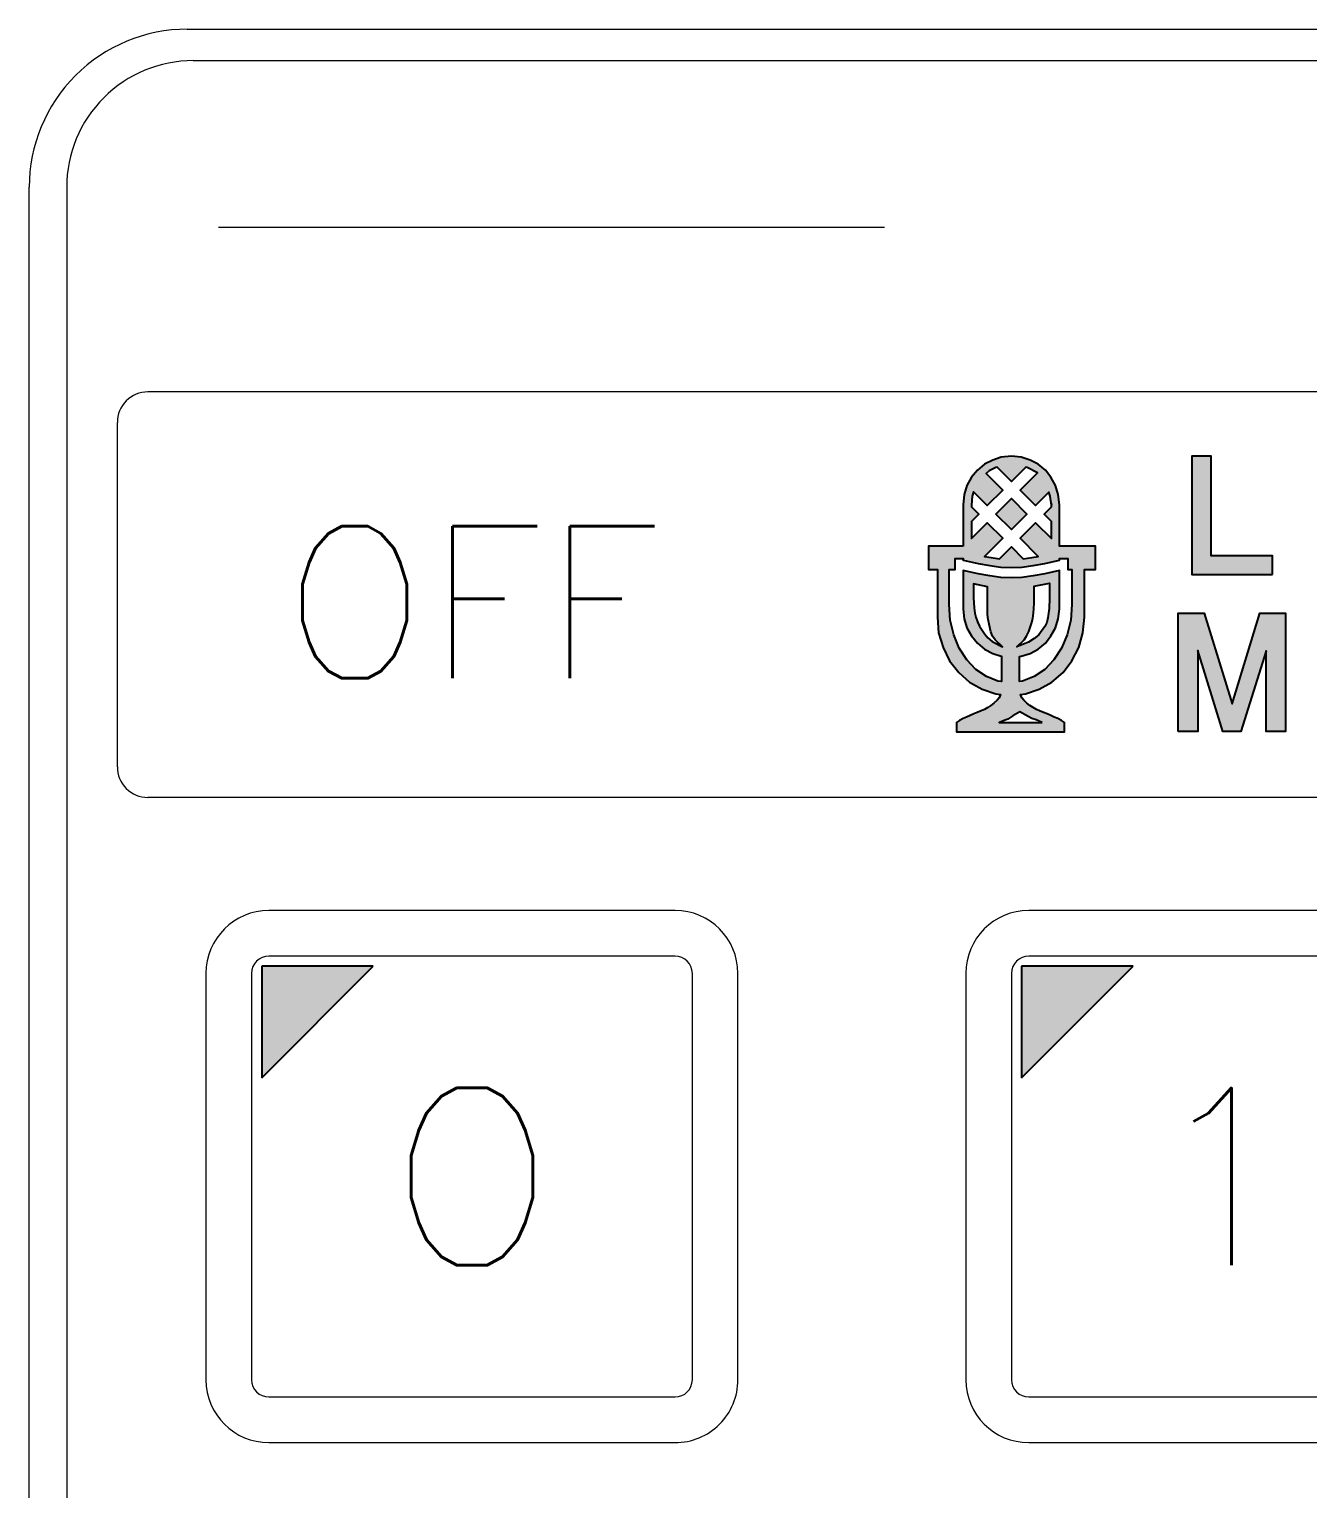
# Model space of a CAD drawing. Header units: inches. Extents: x 4.4 to 24.6, y 1.9 to 17.4.
# Drawn here: x 12.58 to 13.842, y 14.845 to 16.286 of the extents above; entities that cross this region are included whole.
import ezdxf
from ezdxf.enums import TextEntityAlignment as Align

# ---------------------------------------------------------------- set-up
doc = ezdxf.new("R2010")
doc.units = ezdxf.units.IN
doc.header["$LTSCALE"] = 0.4
doc.header["$MEASUREMENT"] = 0
doc.layers.add('ML800-LED', color=251, linetype='Continuous')
doc.layers.add('ML800-OBJECT', color=7, linetype='Continuous', lineweight=15)
doc.layers.add('ML800-TEXT', color=7, linetype='Continuous', lineweight=9)
doc.styles.add('LARGETEXT', font='romans.shx', dxfattribs={"height": 0.09})

msp = doc.modelspace()

# ---------------------------------------------------------------- hatches: boundary and pattern name
at = {"layer": 'ML800-LED'}
h = msp.add_hatch(color=256, dxfattribs=at)
h.paths.add_polyline_path([(13.63230559714589, 15.77541990975946), (13.61130559714588, 15.77541990975946), (13.59680559714588, 15.77541990975946), (13.59680559714588, 15.81641990975947), (13.59530559714589, 15.82641990975945), (13.59280559714589, 15.83541990975946), (13.58830559714588, 15.84341990975946), (13.58280559714589, 15.85041990975946), (13.57580559714589, 15.85641990975946), (13.56780559714589, 15.86041990975947), (13.55880559714587, 15.86341990975947), (13.54930559714587, 15.86441990975946), (13.53930559714587, 15.86341990975947), (13.53080559714588, 15.86041990975947), (13.52280559714589, 15.85641990975947), (13.51580559714588, 15.85041990975947), (13.50980559714588, 15.84341990975947), (13.50530559714588, 15.83541990975946), (13.50280559714589, 15.82641990975947), (13.50180559714588, 15.81641990975945), (13.50180559714588, 15.77541990975946), (13.46730559714589, 15.77541990975946), (13.46730559714589, 15.75260897425248), (13.4674946616389, 15.75241990975946), (13.47630559714589, 15.75241990975946), (13.47630559714589, 15.70541990975948), (13.47730559714588, 15.68991990975946), (13.48180559714588, 15.67541990975947), (13.48830559714589, 15.66241990975946), (13.49730559714589, 15.65091990975945), (13.50780559714588, 15.64141990975946), (13.5203055971459, 15.63441990975946), (13.53380559714588, 15.62991990975947), (13.53853377790571, 15.62928948565815), (13.53708967394913, 15.62591990975947), (13.53525669387615, 15.62341990975946), (13.53208967394911, 15.62041990975946), (13.52908967394912, 15.61841990975947), (13.52608967394913, 15.61641990975947), (13.52258967394913, 15.61441990975946), (13.51958967394913, 15.61291990975946), (13.51558967394913, 15.61141990975947), (13.51208967394913, 15.60991990975946), (13.50858967394912, 15.60841990975946), (13.50508967394912, 15.60691990975946), (13.50158967394913, 15.60541990975947), (13.49808967394912, 15.60341990975946), (13.49508967394912, 15.60141990975947), (13.49508967394912, 15.59241990975946), (13.60158967394913, 15.59241990975946), (13.60158967394913, 15.60141990975947), (13.5985896739491, 15.60341990975946), (13.59508967394912, 15.60541990975946), (13.59158967394914, 15.60691990975946), (13.58808967394913, 15.60841990975946), (13.58458967394913, 15.60991990975946), (13.58108967394911, 15.61141990975946), (13.57708967394913, 15.61291990975946), (13.5740896739491, 15.61441990975948), (13.57058967394912, 15.61641990975948), (13.56758967394913, 15.61841990975947), (13.56458967394912, 15.62041990975947), (13.5614226540221, 15.62341990975946), (13.55958967394913, 15.62591990975946), (13.55817846966244, 15.62921271976175), (13.56330559714588, 15.62991990975946), (13.57680559714588, 15.63441990975946), (13.58930559714587, 15.64141990975946), (13.60030559714589, 15.65091990975946), (13.60880559714589, 15.66241990975947), (13.61580559714588, 15.67541990975946), (13.61980559714587, 15.68991990975946), (13.62130559714588, 15.70541990975945), (13.62130559714589, 15.75241990975947), (13.63230559714588, 15.75241990975946)])
h.paths.add_polyline_path([(13.48780559714588, 15.75241990975946), (13.49370824089447, 15.75241990975946), (13.49380559714588, 15.75251726601087), (13.49380559714588, 15.76341990975947), (13.50180559714589, 15.76341990975947), (13.50180559714588, 15.76163016456815), (13.51636411153124, 15.75827050740229), (13.52798091896972, 15.75633437282921), (13.53900582722235, 15.754896341318), (13.54930559714591, 15.75442816995785), (13.55960536706936, 15.754896341318), (13.57063027532196, 15.75633437282922), (13.58224708276049, 15.7582705074023), (13.59655150832973, 15.7615715286875), (13.59680559714586, 15.76182561750365), (13.59680559714588, 15.76341990975947), (13.60480559714588, 15.76341990975947), (13.60480559714588, 15.75241990975946), (13.60880559714589, 15.75241990975946), (13.60880559714589, 15.71791990975944), (13.60780559714587, 15.70241990975947), (13.60430559714589, 15.68791990975947), (13.59880559714589, 15.67491990975947), (13.59130559714589, 15.66341990975947), (13.58230559714588, 15.65391990975946), (13.57180559714589, 15.64691990975947), (13.56030559714588, 15.64241990975947), (13.55721982935606, 15.64190561512783), (13.55721982935605, 15.66675298683422), (13.55880559714588, 15.66691990975947), (13.56780559714588, 15.66941990975946), (13.57580559714589, 15.67391990975947), (13.58280559714588, 15.67991990975946), (13.58830559714588, 15.68691990975946), (13.59280559714589, 15.69491990975947), (13.59530559714589, 15.70391990975948), (13.59680559714589, 15.71341990975948), (13.59680559714586, 15.75141990975946), (13.58224708276048, 15.7480602525936), (13.57063027532195, 15.74612411802053), (13.55960536706936, 15.74468608650931), (13.5493055971459, 15.74421791514916), (13.53900582722234, 15.74468608650932), (13.5279809189698, 15.74612411802052), (13.51636411153126, 15.7480602525936), (13.50180559714587, 15.75141990975946), (13.50180559714588, 15.71341990975948), (13.50280559714588, 15.70391990975946), (13.50530559714588, 15.69491990975947), (13.50980559714588, 15.68691990975947), (13.51580559714588, 15.67991990975946), (13.52280559714588, 15.67391990975947), (13.53080559714588, 15.66941990975947), (13.53930559714587, 15.66691990975947), (13.5394595185422, 15.66690451761983), (13.5394595185422, 15.64183528233606), (13.53580559714589, 15.64241990975947), (13.52480559714588, 15.64691990975947), (13.51430559714588, 15.65391990975946), (13.50530559714588, 15.66341990975946), (13.49780559714587, 15.67491990975947), (13.49230559714588, 15.68791990975946), (13.48880559714588, 15.70241990975946), (13.48780559714588, 15.71791990975948)], flags=17)
h.paths.add_polyline_path([(13.50980559714588, 15.78289553010771), (13.50980559714588, 15.79985834368354), (13.51701416206604, 15.80706032388638), (13.50980559714588, 15.81426230632114), (13.50980559714588, 15.81602090479051), (13.51069755624921, 15.82494049582385), (13.51187028515384, 15.82916231988044), (13.52550332334037, 15.8155417306731), (13.54081643587035, 15.83084085532636), (13.5243958932558, 15.84724639847392), (13.52726417806122, 15.84970492830714), (13.53393782572643, 15.85304175213974), (13.53514656099546, 15.85346836458764), (13.54930559714588, 15.83932226211427), (13.56343896022879, 15.85344271497138), (13.56473640824858, 15.85301023229811), (13.57489864212496, 15.84792911535991), (13.55779475842141, 15.83084085532636), (13.5731078709514, 15.8155417306731), (13.58634952709673, 15.82877129522888), (13.58746662027563, 15.82474975978471), (13.58880559714588, 15.81582324731636), (13.58880559714588, 15.81426230632112), (13.58159703222573, 15.80706032388637), (13.58880559714588, 15.79985834368357), (13.58880559714588, 15.78289553010773), (13.57310787226562, 15.79857891578425), (13.55779475710481, 15.78327978376128), (13.57578682282789, 15.76530414745393), (13.56945495349806, 15.76424883589895), (13.56097223218068, 15.763142393988), (13.54930559714588, 15.77479837566034), (13.53763896211108, 15.76314239398799), (13.52915624079376, 15.76424883589895), (13.52282437146387, 15.76530414745392), (13.54081643718696, 15.78327978376129), (13.52550332202616, 15.79857891578425)], flags=16)
h.paths.add_polyline_path([(13.51180559714588, 15.73824545737561), (13.52566142367254, 15.73546279714335), (13.52566142367254, 15.72290555773912), (13.52582668930159, 15.70800384552428), (13.52628504499054, 15.7030622287823), (13.52727160102459, 15.69862297064159), (13.52891840775841, 15.6909858083075), (13.53072128592963, 15.6865760728764), (13.53298954374041, 15.68338949375203), (13.53425974289394, 15.68211929459838), (13.54058594799615, 15.67614491047719), (13.53016884310208, 15.68135217504793), (13.52609306280433, 15.68491848280845), (13.52299743064541, 15.68853005366052), (13.51790446743772, 15.69667879479283), (13.51590237087662, 15.70078999353167), (13.51408941546923, 15.70534398972231), (13.51308573825072, 15.70935869859637), (13.51241261010705, 15.7144770146499), (13.51207541218508, 15.71957390786486), (13.51180559714588, 15.724573907865)], flags=16)
h.paths.add_polyline_path([(13.53399248330046, 15.80706032257096), (13.54930559714589, 15.82235944853845), (13.56461871099128, 15.80706032257097), (13.54930559714587, 15.79176119186222)], flags=0)
h.paths.add_polyline_path([(13.57174590349321, 15.73595691332912), (13.58674590349322, 15.73884152871374), (13.58674590349322, 15.72415394171787), (13.58659552045407, 15.71399336737624), (13.58527634429125, 15.7048417925176), (13.58409383276704, 15.70023343520236), (13.58237966742211, 15.6961057349985), (13.5764738212777, 15.6879540939764), (13.57186103481282, 15.68437196814416), (13.56628572637944, 15.68082404459563), (13.55456287146035, 15.67602352308437), (13.56174580576545, 15.68291249372636), (13.56427856200776, 15.68681302278572), (13.56653492169364, 15.69120671595728), (13.56958033244802, 15.70008746595097), (13.57050888135657, 15.70446098221894), (13.57096946786602, 15.70941036400328), (13.57129497170076, 15.71385818194468), (13.57158730010129, 15.71930431102142), (13.57174590349321, 15.723759202477)], flags=16)
h.paths.add_polyline_path([(13.55759598860737, 15.61211806993704), (13.56591596718194, 15.60736379646587), (13.56949013909727, 15.60557671050819), (13.57371052806895, 15.6039940646438), (13.57971688946578, 15.60141990975947), (13.53721550897482, 15.60141990975947), (13.53760471341551, 15.60159507032095), (13.54203594571917, 15.60349402613127), (13.54586327960616, 15.60492927633891), (13.55066062790485, 15.60815500667845)], flags=16)
h = msp.add_hatch(color=256, dxfattribs=at)
h.paths.add_polyline_path([(13.74647124566937, 15.86418176147184), (13.72726425115929, 15.86418176147184), (13.7272642511593, 15.74765729489936), (13.80682430755765, 15.74765729489936), (13.80682430755765, 15.76590093107274), (13.74647124566936, 15.76590093107274)])
h.paths.add_polyline_path([(13.7395617705266, 15.70921727198112), (13.71375013277411, 15.70921727198112), (13.71375013277411, 15.59269287946504), (13.73343247039113, 15.59269287946504), (13.73343247039113, 15.67254622728254), (13.75799313650869, 15.59269287946504), (13.775670078263, 15.59269287946504), (13.80071557737332, 15.67234840830563), (13.80071557737332, 15.59269287946504), (13.81992257188341, 15.59269287946504), (13.8199225718834, 15.70921727198112), (13.79458627937345, 15.70921727198112), (13.76707395741459, 15.61999680202331)])
for points in [[(12.91937561244575, 15.36102178029269), (12.80937561244576, 15.36102178029268), (12.80937561244576, 15.25102178029268)], [(13.66937561244575, 15.36102178029269), (13.55937561244576, 15.36102178029268), (13.55937561244576, 15.25102178029268)]]:
    msp.add_hatch(color=256, dxfattribs=at).paths.add_polyline_path(points)

# ---------------------------------------------------------------- linework, layer by layer
for p, q in [((12.91937561244575, 15.36102178029269), (12.80937561244576, 15.36102178029268)), ((12.80937561244576, 15.36102178029268), (12.80937561244576, 15.25102178029268)), ((12.80937561244576, 15.25102178029268), (12.91937561244575, 15.36102178029269)), ((13.55937561244576, 15.25102178029268), (13.66937561244575, 15.36102178029269)), ((13.55937561244576, 15.36102178029268), (13.55937561244576, 15.25102178029268)), ((13.66937561244575, 15.36102178029269), (13.55937561244576, 15.36102178029268))]:
    msp.add_line(p, q, dxfattribs=at)
for points in [[(13.50181997896526, 15.77541990975946), (13.46730559714589, 15.77541990975946), (13.46730559714589, 15.75241990975946), (13.47630559714589, 15.75241990975946), (13.47630559714589, 15.70541990975947), (13.47730559714588, 15.68991990975947), (13.48180559714588, 15.67541990975946), (13.48830559714589, 15.66241990975947), (13.49730559714589, 15.65091990975946), (13.50780559714588, 15.64141990975947), (13.52030559714588, 15.63441990975947), (13.53380559714588, 15.62991990975947), (13.53853377790571, 15.62928948565816), (13.53708967394913, 15.62591990975947), (13.53525669387616, 15.62341990975946), (13.53208967394912, 15.62041990975946), (13.52908967394912, 15.61841990975947), (13.52608967394912, 15.61641990975947), (13.52258967394913, 15.61441990975946), (13.51958967394913, 15.61291990975946), (13.51558967394913, 15.61141990975946), (13.51208967394913, 15.60991990975946), (13.50858967394912, 15.60841990975946), (13.50508967394912, 15.60691990975946), (13.50158967394913, 15.60541990975946), (13.49808967394913, 15.60341990975947), (13.49508967394913, 15.60141990975947), (13.49508967394913, 15.59241990975946), (13.60158967394913, 15.59241990975946), (13.60158967394913, 15.60141990975947), (13.59858967394913, 15.60341990975947), (13.59508967394912, 15.60541990975946), (13.59158967394914, 15.60691990975946), (13.58808967394913, 15.60841990975946), (13.58458967394913, 15.60991990975946), (13.58108967394913, 15.61141990975946), (13.57708967394912, 15.61291990975946), (13.57408967394912, 15.61441990975946), (13.57058967394914, 15.61641990975947), (13.56758967394913, 15.61841990975947), (13.56458967394913, 15.62041990975946), (13.5614226540221, 15.62341990975946), (13.55958967394913, 15.62591990975947), (13.55817846966244, 15.62921271976175), (13.56330559714588, 15.62991990975947), (13.57680559714588, 15.63441990975947), (13.58930559714589, 15.64141990975947), (13.60030559714588, 15.65091990975946), (13.60880559714588, 15.66241990975947), (13.61580559714588, 15.67541990975946), (13.61980559714587, 15.68991990975947), (13.62130559714588, 15.70541990975947), (13.62130559714588, 15.75241990975946), (13.63230559714588, 15.75241990975946), (13.63230559714588, 15.77541990975946), (13.61130559714588, 15.77541990975946), (13.59680559714588, 15.77541990975946), (13.59680559714588, 15.81641990975947), (13.59530559714589, 15.82641990975947), (13.59280559714589, 15.83541990975946), (13.58830559714588, 15.84341990975947), (13.58280559714588, 15.85041990975947), (13.57580559714588, 15.85641990975946), (13.56780559714588, 15.86041990975947), (13.55880559714588, 15.86341990975947), (13.54930559714588, 15.86441990975946), (13.53930559714587, 15.86341990975947), (13.53080559714588, 15.86041990975947), (13.52280559714588, 15.85641990975946), (13.51580559714588, 15.85041990975947), (13.50980559714588, 15.84341990975947), (13.50530559714588, 15.83541990975946), (13.50280559714589, 15.82641990975947), (13.50180559714588, 15.81641990975947), (13.50180559714588, 15.77541990975946)], [(13.52654883091042, 15.84909177360645), (13.52726417806122, 15.84970492830714)], [(13.58832534959739, 15.81902489763965), (13.58880559714588, 15.81582324731638)], [(13.49430559714589, 15.76341990975947), (13.50180559714588, 15.76341990975947), (13.50180559714588, 15.76163016456815), (13.51636411153126, 15.7582705074023), (13.52798091896978, 15.75633437282921), (13.53900582722235, 15.754896341318), (13.54930559714589, 15.75442816995785), (13.55960536706936, 15.754896341318), (13.57063027532197, 15.75633437282921), (13.58224708276048, 15.7582705074023), (13.59680559714586, 15.76163016456815), (13.59680559714588, 15.76341990975947), (13.60480559714587, 15.76341990975947), (13.60480559714587, 15.75241990975946), (13.60880559714588, 15.75241990975946), (13.60880559714588, 15.71791990975946), (13.60780559714587, 15.70241990975947), (13.60430559714589, 15.68791990975947), (13.59880559714587, 15.67491990975947), (13.59130559714588, 15.66341990975946), (13.58230559714588, 15.65391990975946), (13.57180559714589, 15.64691990975947), (13.56030559714588, 15.64241990975947), (13.55721982935606, 15.64190561512783), (13.55721982935605, 15.66675298683422), (13.55880559714588, 15.66691990975947), (13.56780559714588, 15.66941990975946), (13.57580559714588, 15.67391990975946), (13.58280559714588, 15.67991990975946), (13.58830559714588, 15.68691990975947), (13.59280559714589, 15.69491990975947), (13.59530559714589, 15.70391990975946), (13.59680559714588, 15.71341990975946), (13.59680559714586, 15.75141990975946), (13.58224708276048, 15.7480602525936), (13.57063027532195, 15.74612411802053), (13.55960536706936, 15.74468608650931), (13.54930559714589, 15.74421791514916), (13.53900582722235, 15.74468608650932), (13.52798091896978, 15.74612411802052), (13.51636411153126, 15.7480602525936), (13.50180559714588, 15.75141990975946), (13.50180559714588, 15.71341990975946), (13.50280559714589, 15.70391990975946), (13.50530559714588, 15.69491990975947), (13.50980559714588, 15.68691990975947), (13.51580559714588, 15.67991990975946), (13.52280559714588, 15.67391990975946), (13.53080559714588, 15.66941990975946), (13.53930559714587, 15.66691990975947), (13.5394595185422, 15.66690451761983), (13.53945951854221, 15.64183528233606), (13.53580559714589, 15.64241990975947), (13.52480559714588, 15.64691990975947), (13.51430559714588, 15.65391990975946), (13.50530559714588, 15.66341990975946), (13.49780559714587, 15.67491990975947), (13.49230559714588, 15.68791990975947), (13.48880559714588, 15.70241990975947), (13.48780559714588, 15.71791990975946), (13.48780559714588, 15.75241990975946), (13.49380559714588, 15.75241990975946), (13.49380559714588, 15.76341990975947), (13.50181997896526, 15.76341990975947)], [(13.50180559714588, 15.76163016456815), (13.50180559714588, 15.76341990975947)], [(13.59655150832973, 15.76157152868751), (13.59680559714586, 15.76182561750364)], [(13.4674946616389, 15.75241990975946), (13.46730559714589, 15.75260897425248)], [(13.49370824089447, 15.75241990975946), (13.49380559714588, 15.75251726601088)], [(13.53425974289416, 15.68211929459826), (13.53298954374045, 15.683389493752)]]:
    msp.add_lwpolyline(points, dxfattribs=at)
for points in [[(13.80682430755765, 15.74765729489936), (13.80682430755765, 15.76590093107274), (13.74647124566936, 15.76590093107274), (13.74647124566937, 15.86418176147184), (13.72726425115929, 15.86418176147184), (13.7272642511593, 15.74765729489936)], [(13.56097223218068, 15.763142393988), (13.56945495349808, 15.76424883589896), (13.57578682282789, 15.76530414745393), (13.5577947571048, 15.78327978376128), (13.57310787226562, 15.79857891578425), (13.58880559714588, 15.78289553010773), (13.58880559714588, 15.79985834368357), (13.58159703222573, 15.80706032388637), (13.58880559714588, 15.81426230632112), (13.58880559714588, 15.81582324731637), (13.58746662027563, 15.82474975978475), (13.58634952709673, 15.82877129522888), (13.5731078709514, 15.8155417306731), (13.55779475842141, 15.83084085532636), (13.57489864212496, 15.84792911535991), (13.56473640824858, 15.85301023229812), (13.56343896022879, 15.85344271497138), (13.54930559714588, 15.83932226211427), (13.53514656099546, 15.85346836458764), (13.53393782572643, 15.85304175213974), (13.52726417806122, 15.84970492830714), (13.5243958932558, 15.84724639847392), (13.54081643587036, 15.83084085532637), (13.52550332334037, 15.8155417306731), (13.51187028515384, 15.82916231988044), (13.5106975562492, 15.82494049582384), (13.50980559714588, 15.8160209047905), (13.50980559714588, 15.81426230632114), (13.51701416206604, 15.80706032388638), (13.50980559714588, 15.79985834368354), (13.50980559714588, 15.78289553010771), (13.52550332202616, 15.79857891578425), (13.54081643718696, 15.78327978376128), (13.52282437146387, 15.76530414745392), (13.52915624079369, 15.76424883589895), (13.53763896211108, 15.76314239398799), (13.54930559714588, 15.77479837566034)], [(13.53399248330047, 15.80706032257097), (13.54930559714588, 15.82235944853845), (13.56461871099128, 15.80706032257097), (13.54930559714587, 15.79176119186222)], [(13.51180559714588, 15.72457390786498), (13.51207541218506, 15.71957390786501), (13.51241261010705, 15.71447701464991), (13.51308573825071, 15.70935869859639), (13.51408941546922, 15.7053439897223), (13.51590237087662, 15.70078999353166), (13.51790446743772, 15.69667879479285), (13.52299743064541, 15.68853005366051), (13.52609306280431, 15.68491848280847), (13.53016884310207, 15.68135217504794), (13.54058594799615, 15.67614491047719), (13.53314295179486, 15.68317397728759), (13.53072128592964, 15.68657607287639), (13.5289184077584, 15.69098580830749), (13.52727160102457, 15.69862297064138), (13.52628504499054, 15.70306222878229), (13.52582668930159, 15.70800384552426), (13.52566142367254, 15.72290555773935), (13.52566142367254, 15.73546279714335), (13.51180559714588, 15.73824545737561)], [(13.58674590349322, 15.72415394171776), (13.58659552045407, 15.71399336737624), (13.58527634429125, 15.7048417925176), (13.58409383276703, 15.70023343520235), (13.58237966742212, 15.6961057349985), (13.57647382127771, 15.6879540939764), (13.57186103481285, 15.68437196814417), (13.56628572637943, 15.68082404459563), (13.55456287146035, 15.67602352308437), (13.56174580576545, 15.68291249372636), (13.56427856200776, 15.68681302278574), (13.56653492169364, 15.69120671595728), (13.56958033244802, 15.70008746595097), (13.57050888135656, 15.70446098221895), (13.57096946786603, 15.70941036400331), (13.57129497170076, 15.71385818194466), (13.57158730010129, 15.71930431102143), (13.57174590349321, 15.72375920247697), (13.5717459034932, 15.73595691332912), (13.58674590349322, 15.73884152871374)], [(13.71375013277411, 15.59269287946504), (13.71375013277411, 15.70921727198112), (13.7395617705266, 15.70921727198112), (13.76707395741459, 15.6199968020233), (13.79458627937344, 15.70921727198112), (13.8199225718834, 15.70921727198112), (13.81992257188341, 15.59269287946504), (13.80071557737332, 15.59269287946504), (13.80071557737332, 15.67234840830563), (13.775670078263, 15.59269287946504), (13.75799313650869, 15.59269287946504), (13.73343247039113, 15.67254622728255), (13.73343247039113, 15.59269287946504)], [(13.57971688946578, 15.60141990975947), (13.57371052806898, 15.60399406464379), (13.56949013909729, 15.60557671050819), (13.56591596718194, 15.60736379646588), (13.55759598860737, 15.61211806993703), (13.55066062790485, 15.60815500667845), (13.54586327960616, 15.60492927633891), (13.54203594571917, 15.60349402613127), (13.5376047134155, 15.60159507032095), (13.53721550897482, 15.60141990975947)]]:
    msp.add_lwpolyline(points, close=True, dxfattribs=at)
at = {"layer": 'ML800-OBJECT'}
for p, q in [((12.73587563044572, 16.28554496803758), (19.29787555844575, 16.28554496803757)), ((12.74187563044572, 16.25454496803758), (19.29187555844577, 16.25454496803757)), ((12.57987563044575, 11.19152179829268), (12.57987563044573, 16.12954496803757)), ((12.61687563044572, 16.12954496803758), (12.61687563044572, 12.96649920190507)), ((19.33687561244575, 15.92762178029268), (12.69687561244576, 15.92762178029269)), ((12.66687561244576, 15.55762178029269), (12.66687561244576, 15.89762178029269)), ((19.33687561244576, 15.52762178029269), (12.69687561244576, 15.52762178029269))]:
    msp.add_line(p, q, dxfattribs=at)
for points in [[(12.81637563044576, 15.41602176229268, 0.4142135623730951), (12.75437563044576, 15.35402176229268), (12.75437563044575, 14.95302179829269, 0.4142135623730951), (12.81637563044575, 14.89102179829269), (13.21737559444575, 14.89102179829269, 0.4142135623730951), (13.27937559444575, 14.95302179829269), (13.27937559444575, 15.35402176229268, 0.4142135623730951), (13.21737559444575, 15.41602176229268)], [(13.56637563044576, 15.41602176229268, 0.4142135623730951), (13.50437563044575, 15.35402176229268), (13.50437563044575, 14.95302179829269, 0.4142135623730951), (13.56637563044575, 14.89102179829269), (13.96737559444575, 14.89102179829269, 0.4142135623730951), (14.02937559444575, 14.95302179829269), (14.02937559444575, 15.35402176229268, 0.4142135623730951), (13.96737559444575, 15.41602176229268)], [(12.81637563044576, 15.37102176229268, 0.4142135623730975), (12.79937563044575, 15.35402176229268), (12.79937563044574, 14.95302179829269, 0.4142135623730975), (12.81637563044575, 14.93602179829269), (13.21737559444575, 14.93602179829269, 0.4142135623729751), (13.23437559444575, 14.95302179829269), (13.23437559444575, 15.35402176229268, 0.4142135623729751), (13.21737559444575, 15.37102176229268)], [(13.56637563044576, 15.37102176229268, 0.4142135623730975), (13.54937563044575, 15.35402176229268), (13.54937563044574, 14.95302179829269, 0.4142135623730975), (13.56637563044575, 14.93602179829269), (13.96737559444575, 14.93602179829269, 0.4142135623729751), (13.98437559444575, 14.95302179829269), (13.98437559444575, 15.35402176229268, 0.4142135623729751), (13.96737559444575, 15.37102176229268)]]:
    msp.add_lwpolyline(points, format="xyb", close=True, dxfattribs=at)
for centre, radius, start, end in [((12.73587563044572, 16.12954496803758), 0.156, 90, 180.0000000000002), ((12.74187563044572, 16.12954496803758), 0.125, 90, 180.0000000000003), ((12.69687561244576, 15.89762178029269), 0.03, 90, 180.0000000000006), ((12.69687561244576, 15.55762178029269), 0.03, 180.0000000000006, 270.0000000000014)]:
    msp.add_arc(centre, radius, start, end, dxfattribs=at)
at = {"layer": 'ML800-TEXT'}
msp.add_line((12.76687559444575, 16.09008537146381), (13.42407460445044, 16.09008537146381), dxfattribs=at)

# ---------------------------------------------------------------- texts
at = {"layer": 'ML800-TEXT', "style": 'LARGETEXT'}
for s, height, p in [('OFF', 0.15, (13.01687561244576, 15.72008538946382)), ('O', 0.17496, (13.01690989780334, 15.15352178029269)), ('1', 0.17496, (13.75887561244575, 15.15352178029269))]:
    msp.add_text(s, height=height, dxfattribs=at).set_placement(p, align=Align.MIDDLE)

doc.saveas('drawing.dxf')
